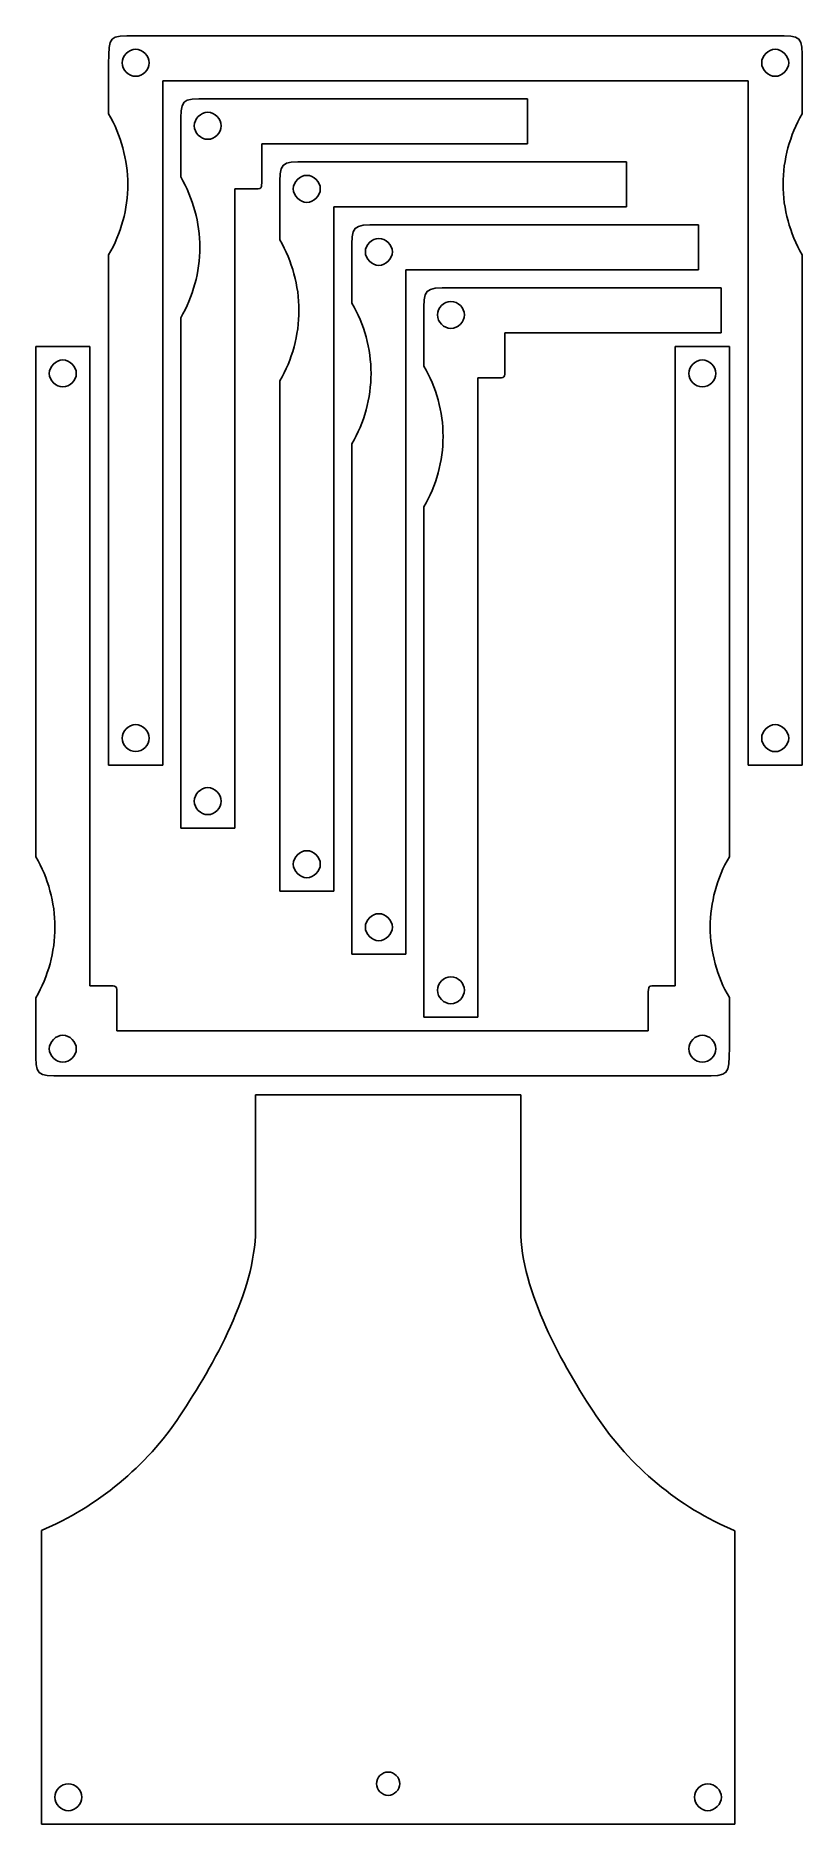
# Model space of a CAD drawing. Extents: x 382 to 467, y -222 to -24.
import ezdxf

# ---------------------------------------------------------------- set-up
doc = ezdxf.new("R2010")
doc.units = 0
doc.layers.add('Battery_holder_-_cut', color=7, linetype='CONTINUOUS')

msp = doc.modelspace()

# ---------------------------------------------------------------- linework, layer by layer
at = {"layer": 'Battery_holder_-_cut', "color": 7}
for p, q in [((393.398415, -23.695303), (393.39898, -23.694202)), ((396.398127, -23.695303), (393.398415, -23.695303)), ((399.398403, -23.695303), (396.398127, -23.695303)), ((458.398285, -23.695303), (399.398403, -23.695303)), ((461.398533, -23.695303), (458.398285, -23.695303)), ((458.398285, -23.695303), (458.398285, -23.695303)), ((464.398273, -23.695303), (461.398533, -23.695303)), ((393.39898, -25.195173), (393.39898, -25.195173)), ((464.39881, -25.195173), (464.39881, -25.195173)), ((390.398704, -26.818487), (390.398704, -32.372)), ((467.398521, -32.364267), (467.398521, -26.695579)), ((396.398692, -33.694352), (396.398692, -28.694277)), ((396.398692, -28.694277), (399.39894, -28.694277)), ((399.39894, -28.694277), (401.398766, -28.694277)), ((401.398766, -28.694277), (453.398747, -28.694277)), ((453.398747, -28.694277), (458.398822, -28.694277)), ((458.398822, -28.694277), (461.398533, -28.694277)), ((461.398533, -28.694277), (461.398533, -33.694916)), ((401.399528, -30.694217), (401.398964, -30.694217)), ((404.39924, -30.694217), (401.399528, -30.694217)), ((407.399516, -30.694217), (404.39924, -30.694217)), ((436.899443, -30.694217), (407.399516, -30.694217)), ((436.899443, -35.694291), (436.899443, -30.694217)), ((396.398692, -34.694265), (396.398692, -33.694352)), ((401.398964, -32.195187), (401.398964, -32.195187)), ((461.398533, -33.694916), (461.398533, -33.694916)), ((461.398533, -33.694916), (461.398533, -104.695274)), ((396.398692, -104.693637), (396.398692, -34.694265)), ((398.398716, -33.818501), (398.398716, -39.372014)), ((407.399516, -39.695017), (407.399516, -35.694291)), ((407.399516, -35.694291), (436.899443, -35.694291)), ((415.398456, -37.694062), (412.398744, -37.694062)), ((412.398744, -37.694062), (412.398744, -37.694062)), ((418.398732, -37.694062), (415.398456, -37.694062)), ((447.898659, -37.694062), (418.398732, -37.694062)), ((447.898659, -42.694136), (447.898659, -37.694062)), ((412.398744, -39.195032), (412.398744, -39.195032)), ((404.398676, -111.693665), (404.398676, -40.694366)), ((404.398676, -40.694366), (406.487233, -40.694366)), ((409.398496, -40.818346), (409.398496, -46.371859)), ((415.398456, -47.694211), (415.398456, -42.694136)), ((415.398456, -42.694136), (418.398732, -42.694136)), ((418.398732, -42.694136), (419.398646, -42.694136)), ((419.398646, -42.694136), (447.898659, -42.694136)), ((423.398807, -44.693963), (420.399095, -44.693963)), ((420.399095, -44.693963), (420.399095, -44.693963)), ((426.399083, -44.693963), (423.398807, -44.693963)), ((455.89901, -44.693963), (426.399083, -44.693963)), ((455.89901, -49.694038), (455.89901, -44.693963)), ((420.399095, -46.19547), (420.399095, -46.19547)), ((390.398704, -48.024298), (390.398704, -104.693637)), ((415.398456, -51.694372), (415.398456, -47.694211)), ((417.398819, -47.818248), (417.398819, -53.372296)), ((467.398521, -104.695274), (467.398521, -48.01823)), ((423.398807, -54.694084), (423.398807, -49.694038)), ((423.398807, -49.694038), (426.399083, -49.694038)), ((426.399083, -49.694038), (427.398968, -49.694038)), ((427.398968, -49.694038), (455.89901, -49.694038)), ((415.398456, -118.69351), (415.398456, -51.694372)), ((428.399531, -51.694203), (428.398966, -51.694203)), ((428.398966, -53.195174), (428.398966, -53.195174)), ((431.399243, -51.694203), (428.399531, -51.694203)), ((434.399491, -51.694203), (431.399243, -51.694203)), ((458.399414, -51.694203), (434.399491, -51.694203)), ((458.399414, -56.694278), (458.399414, -51.694203)), ((398.398716, -55.024312), (398.398716, -111.693665)), ((423.398807, -57.69436), (423.398807, -54.694084)), ((425.398718, -54.818516), (425.398718, -60.372)), ((434.399491, -60.695003), (434.399491, -56.694278)), ((434.399491, -56.694278), (458.399414, -56.694278)), ((388.309215, -58.193507), (382.309227, -58.193507)), ((382.309227, -58.193507), (382.309227, -114.870528)), ((388.309215, -129.193842), (388.309215, -58.193507)), ((423.398807, -125.693948), (423.398807, -57.69436)), ((459.309609, -58.195031), (453.309621, -58.195031)), ((453.309621, -58.195031), (453.309621, -129.194237)), ((459.309609, -114.864319), (459.309609, -58.195031)), ((385.309503, -62.693484), (385.309503, -62.693484)), ((409.398496, -62.024157), (409.398496, -118.69351)), ((431.398678, -132.693651), (431.398678, -61.694352)), ((431.398678, -61.694352), (433.487235, -61.694352)), ((456.309333, -62.693484), (456.309333, -62.693484)), ((417.398819, -69.02403), (417.398819, -125.693948)), ((425.398718, -76.02429), (425.398718, -132.693651)), ((393.39898, -100.195156), (393.39898, -100.195156)), ((464.39881, -100.195156), (464.39881, -100.195156)), ((390.398704, -104.693637), (396.398692, -104.693637)), ((461.398533, -104.695274), (467.398521, -104.695274)), ((401.398964, -107.19517), (401.398964, -107.19517)), ((398.398716, -111.693665), (404.398676, -111.693665)), ((412.398744, -114.195029), (412.398744, -114.195029)), ((409.398496, -118.69351), (415.398456, -118.69351)), ((420.399095, -121.19493), (420.399095, -121.19493)), ((417.398819, -125.693948), (423.398807, -125.693948)), ((428.398966, -128.195199), (428.398966, -128.195199)), ((382.309227, -130.524491), (382.309227, -136.193179)), ((390.309239, -129.193842), (388.309215, -129.193842)), ((391.309491, -134.194312), (391.309237, -130.19384)), ((450.309232, -130.19384), (450.309345, -134.194312)), ((453.309621, -129.194237), (451.221149, -129.194237)), ((459.309609, -136.070102), (459.309609, -130.516617)), ((425.398718, -132.693651), (431.398678, -132.693651)), ((450.309345, -134.194312), (391.309491, -134.194312)), ((385.309503, -137.693444), (385.309503, -137.693444)), ((456.309333, -137.693444), (456.309333, -137.693444)), ((385.309503, -139.193455), (388.309215, -139.193455)), ((388.309215, -139.193455), (391.309491, -139.193455)), ((391.309491, -139.193455), (391.309491, -139.194386)), ((391.309491, -139.194386), (450.309345, -139.194386)), ((450.309345, -139.194386), (453.309621, -139.194386)), ((453.309621, -139.194386), (456.309333, -139.194386)), ((436.150115, -141.314496), (406.70525, -141.314496)), ((382.927548, -189.694384), (382.927548, -222.314729)), ((459.927902, -222.314729), (459.927902, -189.731299)), ((385.927796, -217.814611), (385.927796, -217.814611)), ((421.427711, -216.514301), (421.427711, -216.514301)), ((456.927625, -217.814611), (456.927625, -217.814611)), ((382.927548, -222.314729), (459.927902, -222.314729))]:
    msp.add_line(p, q, dxfattribs=at)
for points in [[(393.39898, -23.694202), (390.398873, -23.694231), (390.398704, -23.694344), (390.398704, -26.818487)], [(467.398521, -26.695579), (467.398521, -23.695642), (467.398493, -23.695275), (464.398273, -23.695303)], [(391.89911, -26.694479), (391.899392, -25.909365), (392.613866, -25.195258), (393.39898, -25.195173)], [(393.39898, -25.195173), (394.184291, -25.195258), (394.898765, -25.909703), (394.898822, -26.695015)], [(462.89894, -26.695015), (462.899024, -25.909703), (463.613498, -25.195258), (464.39881, -25.195173)], [(464.39881, -25.195173), (465.184121, -25.195258), (465.898595, -25.909703), (465.89868, -26.695015)], [(393.39898, -28.194885), (392.613471, -28.1948), (391.898884, -27.479988), (391.89911, -26.694479)], [(394.898822, -26.695015), (394.898765, -27.480326), (394.184291, -28.1948), (393.39898, -28.194885)], [(464.39881, -28.194885), (463.613498, -28.1948), (462.899024, -27.480326), (462.89894, -26.695015)], [(465.89868, -26.695015), (465.898595, -27.480326), (465.184121, -28.1948), (464.39881, -28.194885)], [(401.398964, -30.694217), (398.398885, -30.694245), (398.398716, -30.694358), (398.398716, -33.818501)], [(390.398704, -32.372), (391.777077, -34.732365), (392.518983, -37.46041), (392.525841, -40.193732)], [(401.398964, -35.194899), (400.613483, -35.194814), (399.898896, -34.480002), (399.899122, -33.694493)], [(399.899122, -33.694493), (399.899404, -32.909379), (400.61385, -32.195272), (401.398964, -32.195187)], [(401.398964, -32.195187), (402.184275, -32.195272), (402.898777, -32.909718), (402.898834, -33.695029)], [(402.898834, -33.695029), (402.898777, -34.480341), (402.184275, -35.194814), (401.398964, -35.194899)], [(465.271384, -40.194833), (465.276747, -37.458547), (466.018681, -34.727172), (467.398521, -32.364267)], [(412.398744, -37.694062), (409.398666, -37.69409), (409.398496, -37.694203), (409.398496, -40.818346)], [(398.398716, -39.372014), (399.777089, -41.732379), (400.518967, -44.460424), (400.525853, -47.193746)], [(406.487233, -40.694366), (407.399149, -40.694366), (407.399516, -40.69462), (407.399516, -39.695017)], [(410.898903, -40.694338), (410.898903, -39.909224), (411.61363, -39.195117), (412.398744, -39.195032)], [(412.398744, -39.195032), (413.184056, -39.195117), (413.898558, -39.909562), (413.898614, -40.694874)], [(392.525841, -40.193732), (392.520479, -42.930018), (391.778545, -45.661392), (390.398704, -48.024298)], [(412.398744, -42.194744), (411.613263, -42.194659), (410.898677, -41.479847), (410.898903, -40.694338)], [(413.898614, -40.694874), (413.898558, -41.480186), (413.184056, -42.194659), (412.398744, -42.194744)], [(467.398521, -48.01823), (466.019866, -45.657385), (465.27796, -42.928719), (465.271384, -40.194833)], [(420.399095, -44.693963), (417.399017, -44.693991), (417.398819, -44.694104), (417.398819, -47.818248)], [(400.525853, -47.193746), (400.520491, -49.930032), (399.778557, -52.661407), (398.398716, -55.024312)], [(409.398496, -46.371859), (410.77687, -48.732224), (411.518747, -51.460269), (411.525633, -54.193591)], [(418.899225, -47.694775), (418.899507, -46.909661), (419.613981, -46.195554), (420.399095, -46.19547)], [(420.399095, -46.19547), (421.184407, -46.195554), (421.898881, -46.909464), (421.898937, -47.694775)], [(420.399095, -49.195182), (419.613586, -49.195097), (418.898999, -48.480284), (418.899225, -47.694775)], [(421.898937, -47.694775), (421.898881, -48.480087), (421.184407, -49.195097), (420.399095, -49.195182)], [(417.398819, -53.372296), (418.777192, -55.732662), (419.519098, -58.460142), (419.525956, -61.193464)], [(428.398966, -51.694203), (425.398888, -51.694231), (425.398718, -51.694372), (425.398718, -54.818516)], [(426.899125, -54.694479), (426.899407, -53.909365), (427.613852, -53.195258), (428.398966, -53.195174)], [(428.398966, -53.195174), (429.184278, -53.195258), (429.898752, -53.909732), (429.898836, -54.695044)], [(411.525633, -54.193591), (411.520271, -56.929877), (410.778337, -59.661252), (409.398496, -62.024157)], [(428.398966, -56.194885), (427.613485, -56.194801), (426.898899, -55.479988), (426.899125, -54.694479)], [(429.898836, -54.695044), (429.898752, -55.480355), (429.184278, -56.194801), (428.398966, -56.194885)], [(383.809633, -61.194178), (383.809436, -60.408697), (384.524022, -59.693857), (385.309503, -59.693772)], [(385.309503, -62.693484), (384.524389, -62.693399), (383.81, -61.979292), (383.809633, -61.194178)], [(385.309503, -59.693772), (386.094984, -59.693857), (386.809571, -60.408697), (386.809345, -61.194178)], [(386.809345, -61.194178), (386.809345, -61.979292), (386.094617, -62.693399), (385.309503, -62.693484)], [(419.525956, -61.193464), (419.520594, -63.92975), (418.77866, -66.661125), (417.398819, -69.02403)], [(425.398718, -60.372), (426.777063, -62.732366), (427.518969, -65.46041), (427.525855, -68.193732)], [(433.487235, -61.694352), (434.399152, -61.694352), (434.399491, -61.694606), (434.399491, -60.695003)], [(454.809491, -61.194178), (454.809548, -60.408867), (455.524021, -59.694393), (456.309333, -59.694308)], [(456.309333, -62.693484), (455.524219, -62.693399), (454.80983, -61.979292), (454.809491, -61.194178)], [(456.309333, -59.694308), (457.094447, -59.694393), (457.808836, -60.4085), (457.809203, -61.193614)], [(457.809203, -61.193614), (457.809118, -61.978925), (457.094645, -62.693399), (456.309333, -62.693484)], [(427.525855, -68.193732), (427.520493, -70.93001), (426.778559, -73.661384), (425.398718, -76.02429)], [(391.89911, -101.695026), (391.899195, -100.909714), (392.613668, -100.19524), (393.39898, -100.195156)], [(393.39898, -100.195156), (394.184094, -100.19524), (394.898455, -100.909347), (394.898822, -101.694461)], [(462.89894, -101.694461), (462.899222, -100.909347), (463.613696, -100.19524), (464.39881, -100.195156)], [(464.39881, -100.195156), (465.183924, -100.19524), (465.898313, -100.909347), (465.89868, -101.694461)], [(393.39898, -103.194331), (392.613866, -103.194247), (391.899477, -102.48014), (391.89911, -101.695026)], [(394.898822, -101.694461), (394.898765, -102.479773), (394.184291, -103.194247), (393.39898, -103.194331)], [(464.39881, -103.194868), (463.613329, -103.194783), (462.898742, -102.479942), (462.89894, -101.694461)], [(465.89868, -101.694461), (465.898877, -102.479942), (465.184291, -103.194783), (464.39881, -103.194868)], [(399.899122, -108.69504), (399.899179, -107.909728), (400.613652, -107.195255), (401.398964, -107.19517)], [(401.398964, -107.19517), (402.184106, -107.195255), (402.898467, -107.909362), (402.898834, -108.694476)], [(401.398964, -110.194346), (400.61385, -110.194261), (399.899489, -109.480154), (399.899122, -108.69504)], [(402.898834, -108.694476), (402.898777, -109.479787), (402.184275, -110.194261), (401.398964, -110.194346)], [(382.309227, -114.870528), (383.687883, -117.231373), (384.429788, -119.960039), (384.436364, -122.693925)], [(410.898903, -115.694899), (410.898959, -114.909587), (411.613433, -114.195114), (412.398744, -114.195029)], [(412.398744, -114.195029), (413.183887, -114.195114), (413.898247, -114.909221), (413.898614, -115.694335)], [(457.182472, -122.694885), (457.187834, -119.958599), (457.929768, -117.227225), (459.309609, -114.864319)], [(412.398744, -117.194205), (411.61363, -117.19412), (410.899269, -116.480013), (410.898903, -115.694899)], [(413.898614, -115.694335), (413.898558, -116.479646), (413.184056, -117.19412), (412.398744, -117.194205)], [(384.436364, -122.693925), (384.431002, -125.430211), (383.689096, -128.161586), (382.309227, -130.524491)], [(418.899225, -122.695337), (418.89931, -121.910025), (419.613784, -121.195015), (420.399095, -121.19493)], [(420.399095, -124.194642), (419.613981, -124.194557), (418.899592, -123.480451), (418.899225, -122.695337)], [(420.399095, -121.19493), (421.184209, -121.195015), (421.898598, -121.909122), (421.898937, -122.694236)], [(421.898937, -122.694236), (421.898881, -123.479547), (421.184407, -124.194557), (420.399095, -124.194642)], [(459.309609, -130.516617), (457.931236, -128.156252), (457.18933, -125.428207), (457.182472, -122.694885)], [(426.899125, -129.69504), (426.899181, -128.909729), (427.613655, -128.195255), (428.398966, -128.195199)], [(428.398966, -128.195199), (429.18408, -128.195255), (429.898469, -128.90939), (429.898836, -129.694476)], [(391.309237, -130.19384), (391.309237, -129.193842), (391.309237, -129.193842), (390.309239, -129.193842)], [(428.398966, -131.194346), (427.613852, -131.194261), (426.899491, -130.480154), (426.899125, -129.69504)], [(429.898836, -129.694476), (429.898752, -130.479816), (429.184278, -131.194261), (428.398966, -131.194346)], [(451.221149, -129.194237), (450.309232, -129.194237), (450.309232, -129.194237), (450.309232, -130.19384)], [(383.809633, -136.193574), (383.809718, -135.408262), (384.524192, -134.693789), (385.309503, -134.693704)], [(385.309503, -134.693704), (386.094815, -134.693789), (386.809289, -135.408262), (386.809345, -136.193574)], [(454.809491, -136.193574), (454.809548, -135.408262), (455.524021, -134.693789), (456.309333, -134.693704)], [(456.309333, -134.693704), (457.094842, -134.693789), (457.809429, -135.408629), (457.809203, -136.194138)], [(382.309227, -136.193179), (382.309227, -139.193116), (382.309283, -139.193483), (385.309503, -139.193455)], [(385.309503, -137.693444), (384.524192, -137.693359), (383.809718, -136.978885), (383.809633, -136.193574)], [(386.809345, -136.193574), (386.809289, -136.978885), (386.094815, -137.693359), (385.309503, -137.693444)], [(456.309333, -137.693444), (455.524021, -137.693359), (454.809548, -136.978885), (454.809491, -136.193574)], [(456.309333, -139.194386), (459.309412, -139.194358), (459.309609, -139.194245), (459.309609, -136.070102)], [(457.809203, -136.194138), (457.808921, -136.979252), (457.094447, -137.693359), (456.309333, -137.693444)], [(406.70525, -141.314496), (406.70525, -147.314512), (406.70525, -149.314508), (406.70525, -156.314494)], [(436.150115, -156.314494), (436.152937, -150.581489), (436.150115, -147.314512), (436.150115, -141.314496)], [(406.70525, -156.314494), (406.69763, -163.07287), (402.060069, -171.315763), (398.320173, -176.945052)], [(444.525059, -176.966585), (440.784797, -171.330184), (436.150425, -163.079022), (436.150115, -156.314494)], [(398.320173, -176.945052), (394.580306, -182.574341), (389.154781, -187.068165), (382.927548, -189.694384)], [(459.927902, -189.731299), (453.694996, -187.102681), (448.265351, -182.602986), (444.525059, -176.966585)], [(384.427954, -219.315017), (384.42801, -218.529706), (385.142484, -217.814668), (385.927796, -217.814611)], [(385.927796, -217.814611), (386.713107, -217.814668), (387.427609, -218.529706), (387.427666, -219.315017)], [(420.1274, -217.814611), (420.127231, -217.133722), (420.746821, -216.514131), (421.427711, -216.514301)], [(421.427711, -219.114386), (420.747019, -219.114555), (420.127513, -218.495331), (420.1274, -217.814611)], [(421.427711, -216.514301), (422.108431, -216.514413), (422.727654, -217.133919), (422.727485, -217.814611)], [(422.727485, -217.814611), (422.727372, -218.495134), (422.108233, -219.114273), (421.427711, -219.114386)], [(455.427784, -219.315017), (455.42784, -218.529706), (456.142314, -217.814696), (456.927625, -217.814611)], [(456.927625, -217.814611), (457.712937, -217.814668), (458.427439, -218.529706), (458.427495, -219.315017)], [(385.927796, -220.814887), (385.142484, -220.814831), (384.428039, -220.100329), (384.427954, -219.315017)], [(387.427666, -219.315017), (387.427581, -220.100329), (386.713107, -220.814831), (385.927796, -220.814887)], [(456.927625, -220.814887), (456.142342, -220.814803), (455.427868, -220.100301), (455.427784, -219.315017)], [(458.427495, -219.315017), (458.427411, -220.100329), (457.712937, -220.814831), (456.927625, -220.814887)]]:
    msp.add_open_spline(points, degree=3, dxfattribs=at)

doc.saveas('drawing.dxf')
